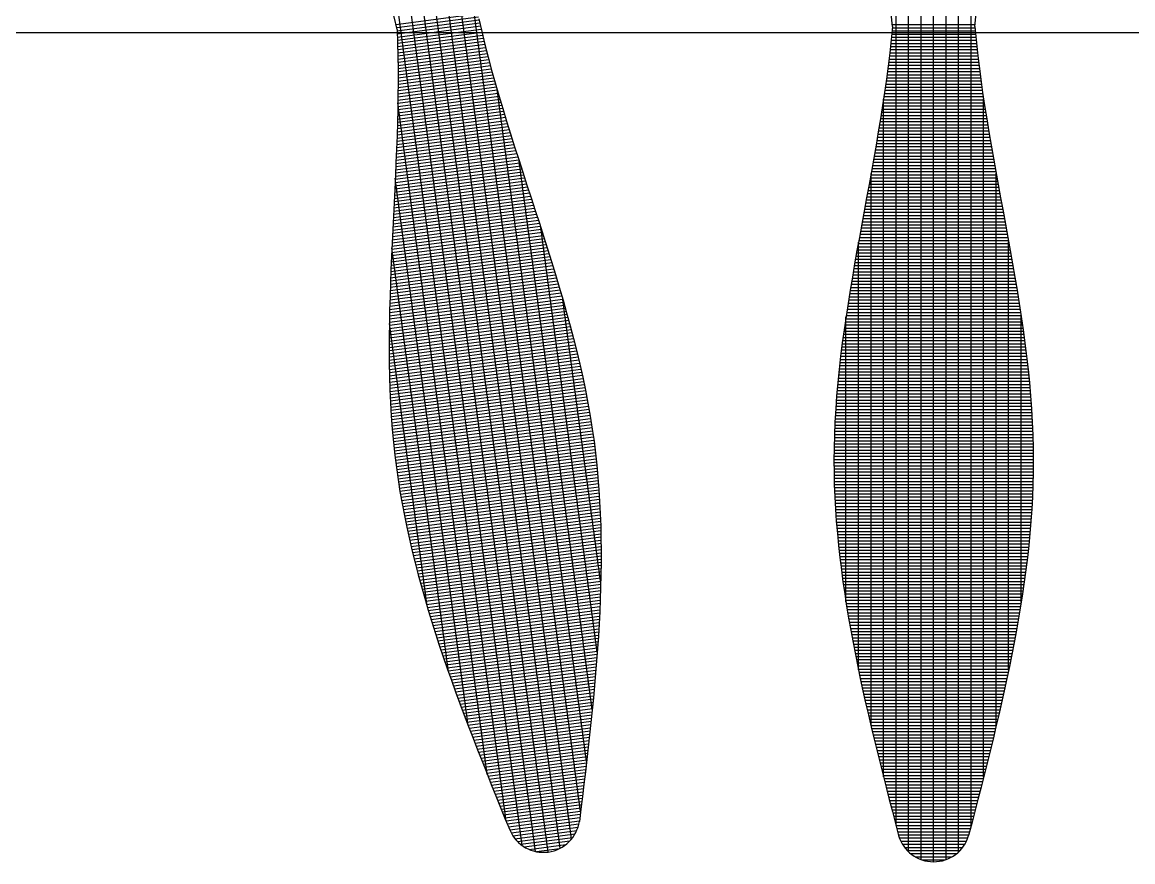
# Model space of a CAD drawing. Header units: inches. Extents: x 8.4 to 50.9, y 14.4 to 39.2.
# Drawn here: x 33.8385 to 34.1204, y 25.4871 to 25.7002 of the extents above; entities that cross this region are included whole.
import ezdxf

# ---------------------------------------------------------------- set-up
doc = ezdxf.new("R2010")
doc.units = ezdxf.units.IN
doc.header["$MEASUREMENT"] = 0
doc.layers.add('02', color=2, linetype='Continuous')

msp = doc.modelspace()

# ---------------------------------------------------------------- linework, layer by layer
at = {"layer": '02'}
for p, q in [((33.97200746218827, 25.48962000058204), (33.91582911463142, 25.91140805531872)), ((33.97508095252947, 25.49059264784559), (33.91905317061268, 25.911250252953)), ((34.06664243085929, 25.48771023720441), (34.06664243085929, 25.91206792290145)), ((34.06981743093733, 25.48714468855873), (34.06981743093733, 25.91265752015865)), ((34.07299243089896, 25.48770304395989), (34.07299243089896, 25.91207544302565)), ((33.9687855882958, 25.48976141913558), (33.91275974888508, 25.91040443968781)), ((33.97796989431758, 25.49295088928888), (33.92247411819794, 25.90961418506744)), ((34.06346743089766, 25.48967781219803), (34.06346743089766, 25.90998198587444)), ((34.07616743086059, 25.48965922962056), (34.07616743086059, 25.91000204590786)), ((33.96537861194615, 25.49129259122823), (33.90988793761157, 25.90791758265518)), ((33.98024647370134, 25.49990675888661), (33.9266996497909, 25.90193728623094)), ((34.06029243081962, 25.49632961785359), (34.06029243081962, 25.90175849860647)), ((34.07934243082222, 25.49625364470525), (34.07934243082222, 25.90183447175481)), ((33.96135319968839, 25.49746699003267), (33.90782643658262, 25.89934690115446)), ((33.93339951070179, 25.69957280664643), (33.9543362345003, 25.70236138859004)), ((33.93357844372899, 25.69879587936852), (33.95436689131115, 25.70156471223858)), ((33.93370555261303, 25.6980120495788), (33.95444937203233, 25.70077493839894)), ((33.9337369875439, 25.69721547688063), (33.95462752693952, 25.69999790746774)), ((35.51696774295219, 25.69750123598319), (33.60440337182176, 25.69750123598319)), ((33.93376591046494, 25.69641856961939), (33.95480819374011, 25.69922121109962)), ((33.93379236759306, 25.69562133392141), (33.95499132645004, 25.69844484316822)), ((33.93381640479588, 25.69482377591307), (33.95517687896886, 25.6976687975472)), ((34.05921322004092, 25.69718186416835), (34.08044132603486, 25.69718186416835)), ((34.05928976195086, 25.69797561417331), (34.08036478400849, 25.69797561417331)), ((34.05934125873414, 25.69956311416867), (34.08031328734164, 25.69956311416867)), ((34.05936376973209, 25.69876936417826), (34.08029077622727, 25.69876936417826)), ((33.93383806805745, 25.69402590172071), (33.95536480542891, 25.69689306811019)), ((33.93385740324543, 25.69322771744159), (33.95555505996258, 25.69611764874539)), ((33.93387445622743, 25.69242922920207), (33.95574759681863, 25.69534253335555)), ((33.93388927263827, 25.69163044307028), (33.95594237012942, 25.69456771585796)), ((34.05896885380302, 25.69480061416802), (34.08068569215634, 25.69480061416802)), ((34.0590527196337, 25.69559436417298), (34.08060182644208, 25.69559436417298)), ((34.05913419045196, 25.69638811417794), (34.0805203555074, 25.69638811417794)), ((33.93390189822917, 25.69083136515805), (33.95613933414374, 25.69379319015538)), ((33.93391237863493, 25.69003200150441), (33.95633844357603, 25.6930189501651)), ((33.93392075937395, 25.68923235819206), (33.95653965255865, 25.69224498984808)), ((33.9339270858482, 25.68843244128916), (33.95674291580603, 25.69147130312162)), ((34.05861036655647, 25.69162561417729), (34.08104417951931, 25.69162561417729)), ((34.0587033496859, 25.69241936416769), (34.08095119627346, 25.69241936416769)), ((34.05879412278686, 25.69321311417265), (34.08086042328891, 25.69321311417265)), ((34.05888263940965, 25.69400686417761), (34.08077190654971, 25.69400686417761)), ((33.93393140369248, 25.68763225683474), (33.9569481877998, 25.69069788394667)), ((33.93393375807595, 25.68683181086785), (33.95715542313796, 25.68992472626964)), ((33.93393419440058, 25.68603110944209), (33.95736457653497, 25.68915182408059)), ((34.05831861567371, 25.68924436417696), (34.08133593028565, 25.68924436417696)), ((34.05841795356632, 25.69003811416737), (34.08123659239304, 25.69003811416737)), ((34.05851521914978, 25.69083186417233), (34.08113932692599, 25.69083186417233)), ((33.93391766295922, 25.68282586943646), (33.95821946686287, 25.68606264955419)), ((33.9339244470621, 25.68362753255464), (33.95800309315477, 25.68683459006538)), ((33.9339294936663, 25.68442896426827), (33.95778845682894, 25.68760676198112)), ((33.93393275783551, 25.6852301585674), (33.95757560282168, 25.68837917132591)), ((34.05790145638552, 25.68606936417168), (34.08175308957384, 25.68606936417168)), ((34.05800862600249, 25.68686311417664), (34.08164592007329, 25.68686311417664)), ((34.05811390608237, 25.68765686416704), (34.08154063987699, 25.68765686416704)), ((34.05821725122318, 25.688450614172), (34.08143729473618, 25.688450614172)), ((33.93387405308117, 25.6796170228114), (33.95910143586029, 25.68297708166178)), ((33.93388733676788, 25.68041955162302), (33.95887856245194, 25.68374815647953)), ((33.93389906281759, 25.68122187298254), (33.95865724656419, 25.68451943874938)), ((33.93390918664322, 25.68202398092366), (33.95843753301692, 25.68529093443762)), ((33.98176101084486, 25.51258405519879), (33.95903623466533, 25.68320208835179)), ((34.05756906735864, 25.68368811417135), (34.08208547860072, 25.68368811417135)), ((34.05768163166162, 25.68448186417631), (34.08197291441415, 25.68448186417631)), ((34.05779244321552, 25.68527561416672), (34.08186210286026, 25.68527561416672)), ((33.93382530486365, 25.67720825137043), (33.95977895335913, 25.68066504221465)), ((33.93384299230915, 25.67801136671155), (33.95955167607558, 25.68143553048835)), ((33.93385925657735, 25.67881429251397), (33.95932582208575, 25.6822062083153)), ((34.05710219104462, 25.68051311416606), (34.08255235491474, 25.68051311416606)), ((34.05711743085799, 25.50869785251384), (34.05711743085799, 25.68061409226324)), ((34.05722131232419, 25.68130686417102), (34.08243323363517, 25.68130686417102)), ((34.05733886234616, 25.68210061417598), (34.0823156836132, 25.68210061417598)), ((34.05745479582497, 25.68289436416639), (34.08219975013439, 25.68289436416639)), ((34.08251743090027, 25.50862001199097), (34.08251743090027, 25.68074475945436)), ((33.93374121702895, 25.67399401346451), (33.96070140008037, 25.67758486558855)), ((33.93376415049811, 25.67479782753039), (33.96046887700599, 25.67835465515204)), ((33.93378583925464, 25.67560147582084), (33.96023759841141, 25.67912461049095)), ((33.93380623894431, 25.67640495241325), (33.9600076090001, 25.67989473752791)), ((33.9565730758632, 25.50930777840371), (33.93387582783275, 25.67971912901671)), ((34.05661089684968, 25.67733811417533), (34.08304364910968, 25.67733811417533)), ((34.05673585146819, 25.67813186416574), (34.08291869460759, 25.67813186416574)), ((34.05685941538927, 25.6789256141707), (34.08279513057009, 25.6789256141707)), ((34.0569815436766, 25.67971936417566), (34.08267300239918, 25.67971936417566)), ((33.93363792800032, 25.6707772181177), (33.96164304811195, 25.67450724640334)), ((33.93366539468211, 25.67158163597164), (33.96140599170853, 25.67527643217877)), ((33.9336917946503, 25.67238591175523), (33.9611700020187, 25.67604576002454)), ((33.93371708355066, 25.6731900395604), (33.96093512328029, 25.67681523584874)), ((34.05622813980249, 25.67495686417501), (34.08342640615687, 25.67495686417501)), ((34.05635699608051, 25.67575061416541), (34.08329754987885, 25.67575061416541)), ((34.05648459670287, 25.67654436417037), (34.08316994925649, 25.67654436417037)), ((33.9335495721471, 25.66836317128731), (33.96236017324649, 25.67220048234562)), ((33.93357997237858, 25.66916797987473), (33.96212018317696, 25.67296927738757)), ((33.93360943919201, 25.66997266411603), (33.96188112675831, 25.67373819677563)), ((34.05570105744214, 25.67178186416972), (34.08395348851722, 25.67178186416972)), ((34.05583448697966, 25.67257561417468), (34.08382005909611, 25.67257561417468)), ((34.05596684037396, 25.67336936417964), (34.0836877055854, 25.67336936417964)), ((34.05609807292153, 25.67416311417005), (34.08355647303783, 25.67416311417005)), ((33.93341952109863, 25.66514281149252), (33.96332858329792, 25.66912642762295)), ((33.93345321285692, 25.66594805847093), (33.963085301818, 25.66989478425934)), ((33.93348614814845, 25.66675320469189), (33.96284277680483, 25.67066324168231)), ((33.93351828261898, 25.66755824426186), (33.96260105249625, 25.67143180574171)), ((34.05529476040196, 25.66940061416939), (34.08435978567381, 25.66940061416939)), ((34.05543114933339, 25.67019436417435), (34.08422339662597, 25.67019436417435)), ((34.05556659669769, 25.67098811417931), (34.08408794937809, 25.67098811417931)), ((33.933278071826, 25.66192093355462), (33.96430839168993, 25.66605389102883)), ((33.93331434812085, 25.66272652477314), (33.96406252555703, 25.66682190343967)), ((33.93335004455098, 25.66353203876465), (33.96381723940526, 25.66758999307753)), ((33.93338511687857, 25.66433746962106), (33.96357257723962, 25.66835816585048)), ((34.05474067958225, 25.66622561417866), (34.08491386649352, 25.66622561417866)), ((34.05488038914432, 25.66701936416907), (34.08477415681504, 25.66701936416907)), ((34.05501933560394, 25.66781311417403), (34.08463521035542, 25.66781311417403)), ((34.05515747414124, 25.66860686417899), (34.08449707181812, 25.66860686417899)), ((33.93316620357022, 25.65950375509387), (33.96504902899419, 25.66375025860147)), ((33.93320395542928, 25.66030954283601), (33.9648016874135, 25.66451807447415)), ((33.93324125943859, 25.6611152709444), (33.96455479356614, 25.66528594999513)), ((33.98320255511594, 25.52580938384166), (33.96467561474223, 25.66490998786289)), ((34.05431741698798, 25.66384436417833), (34.08533712908779, 25.66384436417833)), ((34.05445914891702, 25.66463811416874), (34.08519539715876, 25.66463811416874)), ((34.05460025127199, 25.6654318641737), (34.08505429468737, 25.6654318641737)), ((33.9330115984349, 25.6562801249162), (33.96604199324888, 25.66067947424712)), ((33.93305070141018, 25.65708609262187), (33.96579330055197, 25.66144711017082)), ((33.93308953255568, 25.65789202412238), (33.96554487956841, 25.66221478229967)), ((33.93312804786642, 25.65869791356785), (33.96529677441963, 25.66298249649812)), ((33.95171951376055, 25.52169994204418), (33.93321792876036, 25.66061017809956)), ((34.0537450829443, 25.66066936417305), (34.08590946313147, 25.66066936417305)), ((34.05388888846305, 25.66146311417801), (34.08576565761273, 25.66146311417801)), ((34.05394243089636, 25.5216223316162), (34.05394243089636, 25.66175927293775)), ((34.05403224229035, 25.66225686416842), (34.08562230378543, 25.66225686416842)), ((34.05417509995554, 25.66305061417338), (34.08547944612023, 25.66305061417338)), ((34.0856924308619, 25.52153925122515), (34.0856924308619, 25.6618682416371)), ((33.93285334728812, 25.65305600912656), (33.96703860339862, 25.65760917551929)), ((33.93289309811466, 25.65386206311054), (33.96678926273403, 25.65837672515012)), ((33.93293275278215, 25.65466810431794), (33.96654001822849, 25.65914428758665)), ((33.93297226763484, 25.65547412685523), (33.96629091377058, 25.65991186867872)), ((34.05331139978175, 25.65828811417272), (34.08634314617761, 25.65828811417272)), ((34.05345629424941, 25.65908186417768), (34.08619825182636, 25.65908186417768)), ((34.05360086997193, 25.65987561416809), (34.08605367598743, 25.65987561416809)), ((33.93273395720557, 25.65063782881011), (33.96778676264607, 25.65530654493309)), ((33.93277373294499, 25.65144388612648), (33.96753739718501, 25.65607409124609)), ((33.93281354419109, 25.65224994817222), (33.96728799610086, 25.65684163282971)), ((34.05272952340697, 25.65511311416744), (34.08692502243598, 25.65511311416744)), ((34.05287524873079, 25.6559068641724), (34.08677929722857, 25.6559068641724)), ((34.0530208327264, 25.65670061417736), (34.08663371323296, 25.65670061417736)), ((34.05316623127241, 25.65749436416776), (34.08648831480336, 25.65749436416776)), ((33.93257608743538, 25.64741376382121), (33.9687829913028, 25.65223619538996)), ((33.93261528214593, 25.64821974375049), (33.96853420687061, 25.6530038191046)), ((33.93265468791746, 25.64902575177952), (33.96828521137745, 25.65377141470494)), ((33.9326942608614, 25.64983178208754), (33.96803604871188, 25.65453898802629)), ((34.05214609591444, 25.6519381141767), (34.08750845004492, 25.6519381141767)), ((34.05229194335793, 25.65273186416711), (34.08736260271785, 25.65273186416711)), ((34.05243782642451, 25.65352561417207), (34.08721671953485, 25.65352561417207)), ((34.05258370134202, 25.65431936417703), (34.08707084473376, 25.65431936417703)), ((33.93242229604316, 25.6441902420262), (33.9697751418144, 25.6491653026675)), ((33.93246020808969, 25.644996051116), (33.96952764004622, 25.64993309722162)), ((33.93249850651868, 25.64580191166137), (33.96927975177918, 25.65070084029107)), ((33.93253714767438, 25.6466078178561), (33.96903152090185, 25.65146853774026)), ((34.05170921202902, 25.64955686417638), (34.08794533393034, 25.64955686417638)), ((34.05185468612858, 25.65035061416679), (34.08779985983078, 25.65035061416679)), ((34.05200032879752, 25.65114436417175), (34.08765421716184, 25.65114436417175)), ((33.93231131696761, 25.64177318198894), (33.97051489017126, 25.64686155181666)), ((33.93234780653533, 25.64257880162736), (33.97026881076549, 25.64762953580761)), ((33.93238481426765, 25.64338449024185), (33.97002221331154, 25.64839745082249)), ((33.98447574746483, 25.54029870100898), (33.97011744709839, 25.64810108066708)), ((34.05112988724527, 25.64638186417109), (34.08852465871409, 25.64638186417109)), ((34.05127424433981, 25.64717561417605), (34.08838030173597, 25.64717561417605)), ((34.05141894695502, 25.64796936416646), (34.08823559912075, 25.64796936416646)), ((34.05156395085309, 25.64876311417142), (34.08809059510627, 25.64876311417142)), ((33.93217141543668, 25.63855151019347), (33.97149315070514, 25.64378880908011)), ((33.93220539450799, 25.63935679544342), (33.97124958179579, 25.64455712745952)), ((33.93224006694895, 25.64016217305438), (33.97100531951678, 25.64532535347793)), ((33.93227538910382, 25.64096763719103), (33.97076040764027, 25.64609349298521)), ((34.05069933227882, 25.64400061417077), (34.08895521368053, 25.64400061417077)), ((34.05076743093473, 25.53582812833305), (34.05076743093473, 25.6443788111716)), ((34.05084238703516, 25.64479436417573), (34.08881215904061, 25.64479436417573)), ((34.05098592014205, 25.64558811416613), (34.08866862593372, 25.64558811416613)), ((34.08886743093994, 25.53573364116132), (34.08886743093994, 25.6444880150881)), ((33.93204331120164, 25.63533140969925), (33.97245961382673, 25.64071449504231)), ((33.93207407755931, 25.63613626705014), (33.97221925763101, 25.64148324133534)), ((33.93210571307377, 25.63694124016151), (33.97197803239492, 25.64225187186789)), ((33.93213817362361, 25.63774632315439), (33.97173598212343, 25.64302039250437)), ((33.94669678564337, 25.53536220714854), (33.93236537768193, 25.64296267876457)), ((34.05013278128267, 25.64082561416548), (34.08952176467669, 25.64082561416548)), ((34.05027348025855, 25.64161936417044), (34.08938106570081, 25.64161936417044)), ((34.0504148346527, 25.6424131141754), (34.08923971130666, 25.6424131141754)), ((34.05055679999445, 25.64320686416581), (34.08909774596491, 25.64320686416581)), ((33.93195666548949, 25.63291759065), (33.97317502882019, 25.63840750321801)), ((33.93198456116174, 25.63372206564931), (33.9729375433099, 25.63917663184806)), ((33.93201345777292, 25.63452667395872), (33.97269905697708, 25.63994562716802)), ((34.04971505866074, 25.63844436417971), (34.08993948729862, 25.63844436417971)), ((34.04985352618773, 25.63923811417012), (34.08980101988804, 25.63923811417012)), ((34.04999278184646, 25.64003186417508), (34.0896617641129, 25.64003186417508)), ((33.93185597042707, 25.62970114080931), (33.97411408276916, 25.63532953852668)), ((33.93187942299214, 25.63050502402588), (33.97388104048245, 25.63609925893947)), ((33.93190405228329, 25.63130906396659), (33.97364682135326, 25.63686882262813)), ((33.93192981452835, 25.6321132547961), (33.97341146950298, 25.63763823542799)), ((34.04916995567423, 25.63526936417442), (34.09048459040154, 25.63526936417442)), ((34.04930482771401, 25.63606311417938), (34.09034971836176, 25.63606311417938)), ((34.04944066506964, 25.63685686416979), (34.09021388088972, 25.63685686416979)), ((34.04957742350329, 25.63765061417475), (34.09007712245607, 25.63765061417475)), ((33.93177480950639, 25.62648729273464), (33.97503360269279, 25.63224897206932)), ((33.93179311418594, 25.62729049029408), (33.97480570829161, 25.63301937813926)), ((33.93181277196076, 25.62809386807898), (33.97457646079515, 25.63378960399827)), ((33.93183373882589, 25.62889742021038), (33.97434590420839, 25.63455965549624)), ((34.04877157499236, 25.6328881141741), (34.09088297108342, 25.6328881141741)), ((34.04890328495917, 25.63368186417906), (34.09075126111661, 25.63368186417906)), ((34.04903609318812, 25.63447561416946), (34.09061845277124, 25.63447561416946)), ((33.93172845548638, 25.62407884016979), (33.97570872599412, 25.62993661374607)), ((33.93174243591879, 25.62488146179352), (33.97548515572366, 25.63070759576626)), ((33.93175790204354, 25.62568428127965), (33.97526009999369, 25.6314783799095)), ((33.98535577640091, 25.55773989603735), (33.97576646706243, 25.62973660531101)), ((34.04825660727606, 25.62971311416881), (34.0913979386833, 25.62971311416881)), ((34.04838347948775, 25.63050686417377), (34.09127106647161, 25.63050686417377)), ((34.04851162784421, 25.63130061417873), (34.09114291811515, 25.63130061417873)), ((34.04864100775835, 25.63209436416914), (34.09101353820101, 25.63209436416914)), ((33.9316882735739, 25.62087045014018), (33.97658726679315, 25.62685058925821)), ((33.93169586955723, 25.62167222137909), (33.97637008120459, 25.62762242164867)), ((33.93170512795136, 25.62247421406905), (33.97615123297241, 25.62839403258808)), ((33.93171600475129, 25.62327642230197), (33.97593076656726, 25.62916542798452)), ((34.04788409186681, 25.62733186416849), (34.09177045420897, 25.62733186416849)), ((34.04800686893672, 25.62812561417345), (34.09164767702264, 25.62812561417345)), ((34.04813105556336, 25.6289193641784), (34.09152349051242, 25.6289193641784)), ((33.93167540269592, 25.61766569768192), (33.9774384967905, 25.623760927199)), ((33.9316759047952, 25.61846652407953), (33.97722840496958, 25.62453370441621)), ((33.93167824683864, 25.61926759557504), (33.97701647308809, 25.62530623655006)), ((33.93168238458843, 25.62006890623129), (33.97680274561667, 25.62607852953774)), ((33.94127846336146, 25.55199460084954), (33.93172296871585, 25.62373742745662)), ((34.04740797043, 25.62415686417775), (34.09224657552936, 25.62415686417775)), ((34.04752466351879, 25.62495061416816), (34.09212988244057, 25.62495061416816)), ((34.04759243085668, 25.55303028261519), (34.04759243085668, 25.62540666443933)), ((34.04764294451256, 25.62574436417312), (34.0920116014468, 25.62574436417312)), ((34.04776276894067, 25.62653811417808), (34.0918917771351, 25.62653811417808)), ((34.09204243090157, 25.55290597676471), (34.09204243090157, 25.62553848326901)), ((33.93167678524428, 25.61686512227574), (33.97764670396377, 25.62298789896126)), ((33.93168009679452, 25.61606480379819), (33.97785298213516, 25.62221461380945)), ((33.93168538193372, 25.61526474820097), (33.9780572867176, 25.62144106577729)), ((34.04695797072877, 25.62098186417247), (34.09269657534701, 25.62098186417247)), ((34.04706786539559, 25.62177561417743), (34.09258668068018, 25.62177561417743)), ((34.04717952666492, 25.62256936416783), (34.09247501929444, 25.62256936416783)), ((34.04729290994969, 25.62336311417279), (34.09236163612609, 25.62336311417279)), ((33.93169268536535, 25.61446496139219), (33.97825957312402, 25.62066724895671)), ((33.93170205144365, 25.61366544932357), (33.97845979676735, 25.61989315738142)), ((33.93171352498852, 25.61286621796139), (33.97865791294412, 25.61911878512878)), ((33.93172715070345, 25.61206727324283), (33.97885387695082, 25.61834412621797)), ((34.04663933524084, 25.61860061417214), (34.09301521071852, 25.61860061417214)), ((34.0467436608315, 25.6193943641771), (34.09291088512786, 25.6193943641771)), ((34.04684988760077, 25.62018811416751), (34.09280465835859, 25.62018811416751)), ((33.93174297329192, 25.61126862111964), (33.97904764408399, 25.61756917469724)), ((33.93176103769024, 25.61047026758719), (33.97923916952372, 25.61679392460032)), ((33.93178138848548, 25.60967221859723), (33.97942840845012, 25.61601836996092)), ((34.04624194339071, 25.61542561416686), (34.09341260268506, 25.61542561416686)), ((34.04633821490374, 25.61621936417182), (34.09331633117203, 25.61621936417182)), ((34.04643656734065, 25.61701311417677), (34.09321797861871, 25.61701311417677)), ((34.04653695588154, 25.61780686416718), (34.09311759019424, 25.61780686416718)), ((33.93180407084678, 25.60887448011603), (33.97961531592686, 25.61524250481274)), ((33.93182912947763, 25.60807705815354), (33.97979984701765, 25.61446632313131)), ((33.93185660931435, 25.60727995870515), (33.97998195678615, 25.61368981896489)), ((33.93188655575891, 25.60648318773714), (33.98016160017964, 25.61291298628898)), ((34.04596606573709, 25.61304436416653), (34.09368848022227, 25.61304436416653)), ((34.04605582369645, 25.61383811417149), (34.09359872237933, 25.61383811417149)), ((34.0461477979707, 25.61463186417645), (34.09350674798866, 25.61463186417645)), ((33.93191901351479, 25.60568675127401), (33.9803387321454, 25.61213581912275)), ((33.93195402798396, 25.60489065534025), (33.98051330751427, 25.61135831142714)), ((33.93199164410275, 25.60409490593124), (33.9806852810007, 25.61058045720678)), ((33.93203190738954, 25.60329950908603), (33.98085460755196, 25.60980225042262)), ((34.04563010147926, 25.6098693641758), (34.09402444459651, 25.6098693641758)), ((34.04571054178909, 25.6106631141662), (34.09394400417027, 25.6106631141662)), ((34.04579337955606, 25.61145686417116), (34.09386116651972, 25.61145686417116)), ((34.04587856926177, 25.61225061417612), (34.093775976814, 25.61225061417612)), ((33.93207486289707, 25.60250447082912), (33.98102124164966, 25.60902368503561)), ((33.93212055614372, 25.60170979722865), (33.98118513812464, 25.60824475502126)), ((33.93216903264788, 25.60091549429457), (33.98134625157495, 25.60746545431143)), ((34.04540361838103, 25.60748811417547), (34.09425092757833, 25.60748811417547)), ((34.04547659425684, 25.60828186416588), (34.09417795170252, 25.60828186416588)), ((34.0455521036793, 25.60907561417084), (34.09410244228006, 25.60907561417084)), ((33.9322203375787, 25.60012156812413), (33.98150453624935, 25.60668577686706)), ((33.93227451680382, 25.59932802474181), (33.98165994686228, 25.60590571660545)), ((33.9323316157252, 25.59853487025943), (33.98181243766253, 25.60512526745847)), ((33.93239167997767, 25.59774211074513), (33.9819619631317, 25.6043444233434)), ((34.04513796280757, 25.60431311417019), (34.09451658315179, 25.60431311417019)), ((34.04520034826514, 25.60510686417514), (34.09445419781063, 25.60510686417514)), ((34.04526544969217, 25.60590061416555), (34.09438909626719, 25.60590061416555)), ((34.04533322168668, 25.60669436417051), (34.0943213243891, 25.60669436417051)), ((33.93245475542885, 25.59694975228162), (33.98210847740215, 25.60356317817754)), ((33.93252088794638, 25.59615780096614), (33.98225193472267, 25.6027815258491)), ((33.93259012316507, 25.59536626293961), (33.98239228934203, 25.60199946026082)), ((33.93266250706897, 25.59457514427017), (33.98252949504335, 25.60121697528634)), ((34.04496756127723, 25.60193186416986), (34.09468698468213, 25.60193186416986)), ((34.04502152350419, 25.60272561417482), (34.09463302245517, 25.60272561417482)), ((34.04507833930352, 25.60351936417978), (34.09457620665584, 25.60351936417978)), ((33.93273808575854, 25.59378445112783), (33.98266350607541, 25.60043406481386)), ((33.93281690521785, 25.59299418962441), (33.98279427633774, 25.59965072267336)), ((33.93289901166376, 25.59220436591535), (33.98292175972988, 25.59886694275305)), ((34.04478116800696, 25.59875686417913), (34.0948733779524, 25.59875686417913)), ((34.04482325587109, 25.59955061416953), (34.09483129008827, 25.59955061416953)), ((34.04486838136022, 25.60034436417449), (34.09478616459914, 25.60034436417449)), ((34.0449164986067, 25.60113811417945), (34.09473804746908, 25.60113811417945)), ((33.93298445119676, 25.59141498615613), (33.98304590991852, 25.59808271888291)), ((33.93307327026655, 25.59062605650219), (33.98316668057036, 25.59729804490748)), ((33.93316551299453, 25.58983758284707), (33.98328402756401, 25.59651291493323)), ((33.93326118613281, 25.58904956609299), (33.98339794426379, 25.59572732805795)), ((34.04464411911708, 25.59558186417384), (34.09501042695869, 25.59558186417384)), ((34.04467359326468, 25.5963756141788), (34.09498095269468, 25.5963756141788)), ((34.04470629048687, 25.59716936416921), (34.0949482555889, 25.59716936416921)), ((34.04474216410112, 25.59796311417417), (34.09491238185824, 25.59796311417417)), ((33.93336026453566, 25.58826200289299), (33.98350845558257, 25.59494128761402)), ((33.93346272200965, 25.58747488976919), (33.98361558783022, 25.59415479710846)), ((33.93356853247774, 25.58668822322911), (33.98371936696735, 25.59336786001917)), ((34.04457549926978, 25.59320061417352), (34.09507904668958, 25.59320061417352)), ((34.0445950254953, 25.59399436417847), (34.09505952046406, 25.59399436417847)), ((34.04461791426097, 25.59478811416888), (34.09503663169839, 25.59478811416888)), ((33.93367766986289, 25.58590199978029), (33.98381981953666, 25.59258047983862)), ((33.93379010762241, 25.58511621593029), (33.98391697149877, 25.59179266005926)), ((33.93390581956287, 25.58433086817208), (33.98401084927995, 25.5910044041881)), ((33.9340247794908, 25.5835459530132), (33.98410147919007, 25.59021571571761)), ((34.04453175015901, 25.59002561416823), (34.09512279591677, 25.59002561416823)), ((34.04453751702481, 25.59081936417319), (34.09511702893455, 25.59081936417319)), ((34.04454671942317, 25.59161311417815), (34.09510782653619, 25.59161311417815)), ((34.04455938238338, 25.59240686416856), (34.09509516357598, 25.59240686416856)), ((33.9341469607471, 25.582761466903), (33.98418888765541, 25.58942659818389)), ((33.93427233713832, 25.58197740636355), (33.98427310098582, 25.58863705510852)), ((33.93440088212178, 25.5811937678442), (33.984354145724, 25.58784708999851)), ((34.04452939205025, 25.58923186417782), (34.09512515390911, 25.58923186417782)), ((34.04453041673791, 25.58843811417286), (34.09512412933786, 25.58843811417286)), ((34.04453479744647, 25.5876443641679), (34.09511974851289, 25.5876443641679)), ((33.93453256915477, 25.58041054782338), (33.98443204841264, 25.58705670637541)), ((33.93466737181102, 25.57962774277953), (33.98450683547803, 25.58626590780445)), ((33.93480526343141, 25.57884534914742), (33.98457853357927, 25.58547469779264)), ((33.93494621747327, 25.57806336340549), (33.98464716937546, 25.58468307990519)), ((34.04454250786607, 25.5868506141775), (34.09511203809329, 25.5868506141775)), ((34.04455352145401, 25.58605686417254), (34.09510102462177, 25.58605686417254)), ((34.04456781143476, 25.58526311416758), (34.0950867345246, 25.58526311416758)), ((34.04458535149847, 25.58446936417717), (34.09506919457731, 25.58446936417717)), ((33.93509020727747, 25.57728178200309), (33.9847127692929, 25.58389105767823)), ((33.93523720606849, 25.57650060136043), (33.98477536022351, 25.58309863469153)), ((33.93538718718723, 25.57571981794139), (33.98483496882641, 25.58230581446664)), ((33.93554012397458, 25.57493942818077), (33.98489162187711, 25.58151260059789)), ((34.04460611463678, 25.58367561417221), (34.09504843132258, 25.58367561417221)), ((34.04463007453982, 25.58288186416725), (34.09502447153595, 25.58288186416725)), ((34.04465720419925, 25.58208811417684), (34.09499734176011, 25.58208811417684)), ((33.93569598942217, 25.57415942851334), (33.98494534615115, 25.58071899665051)), ((33.93585475675449, 25.57337981534478), (33.98499616854046, 25.57992500617515)), ((33.93601639931244, 25.57260058510987), (33.98504411582057, 25.57913063278069)), ((34.04468747707237, 25.58129436417189), (34.0949670690034, 25.58129436417189)), ((34.04472086603441, 25.58050061416693), (34.09493367992495, 25.58050061416693)), ((34.04475734454267, 25.57970686417652), (34.09489720141669, 25.57970686417652)), ((34.04479688558881, 25.57891311417156), (34.09485766048697, 25.57891311417156)), ((33.93618088985481, 25.57182173422884), (33.98508921488342, 25.57833588003236)), ((33.93634820172251, 25.57104325910736), (33.98513149285377, 25.57754075152447)), ((33.93651830779076, 25.57026515616566), (33.98517097650715, 25.5767452508368)), ((33.93669118116763, 25.56948742178033), (33.98520769285192, 25.57594938159277)), ((34.04483946216446, 25.5781193641666), (34.0948150837949, 25.5781193641666)), ((34.04488504749411, 25.57732561417619), (34.09476949846525, 25.57732561417619)), ((34.04493361445297, 25.57653186417123), (34.0947209316228, 25.57653186417123)), ((33.93686679461193, 25.56871005237157), (33.98524166912925, 25.57515314737215)), ((33.93704512134813, 25.56793304431598), (33.9852729322311, 25.57435655179838)), ((33.93722613401864, 25.56715639401923), (33.98530150928222, 25.57355959845122)), ((34.04498513603271, 25.57573811416627), (34.09466940992665, 25.57573811416627)), ((34.04503958522496, 25.57494436417587), (34.09461496085082, 25.57494436417587)), ((34.04509693478853, 25.57415061417091), (34.09455761117083, 25.57415061417091)), ((34.04515715771508, 25.57335686416595), (34.09449738836069, 25.57335686416595)), ((33.93740980549869, 25.56638009785788), (33.98532742752381, 25.5727622909832)), ((33.9375961086635, 25.56560415220851), (33.98535071408064, 25.57196463300319)), ((33.9377850163883, 25.56482855346225), (33.98537139607747, 25.57116662812009)), ((33.9379765013155, 25.56405329798112), (33.98538950098832, 25.57036827997185)), ((34.04522022676342, 25.57256311417554), (34.09443431919594, 25.57256311417554)), ((34.04528611469236, 25.57176936417058), (34.094368431267, 25.57176936417058)), ((34.04535479437713, 25.57097561416562), (34.09429975158223, 25.57097561416562)), ((34.04542623846014, 25.57018186417521), (34.09422830761564, 25.57018186417521)), ((33.93817053620391, 25.56327838212714), (33.98540505582154, 25.56956959219646)), ((33.93836709369593, 25.56250380226233), (33.98541808805116, 25.5687705684319)), ((33.93856614655037, 25.56172955474871), (33.98542862491836, 25.5679712123016)), ((34.04550041958377, 25.56938811417026), (34.09415412637559, 25.56938811417026)), ((34.04557731039044, 25.56859436417985), (34.09407723556892, 25.56859436417985)), ((34.04565688363896, 25.56780061417489), (34.0939976623204, 25.56780061417489)), ((33.93876766729322, 25.56095563594831), (33.98543669389714, 25.56717152747264)), ((33.93897162868329, 25.56018204220858), (33.98544232234512, 25.566371517583)), ((33.93917800313015, 25.55940876987701), (33.98544553750348, 25.5655711862852)), ((33.9393867632762, 25.55863581530106), (33.98544636719548, 25.56477053724634)), ((34.04573911173888, 25.56700686416993), (34.09391543422048, 25.56700686416993)), ((34.04582396733262, 25.56621311417952), (34.09383057862674, 25.56621311417952)), ((34.04591142294616, 25.56541936417456), (34.0937431230132, 25.56541936417456)), ((34.04600145098907, 25.5646256141696), (34.09365309497029, 25.5646256141696)), ((33.93959788153101, 25.5578631747991), (33.9854448386623, 25.56396957410438)), ((33.93981133053698, 25.55709084471859), (33.98544097937797, 25.56316830055552)), ((33.94002708258726, 25.55631882139246), (33.98543481716574, 25.56236672025229)), ((34.04609402398732, 25.5638318641792), (34.09356052197204, 25.5638318641792)), ((34.0461891143505, 25.56303811417424), (34.09346543160886, 25.56303811417424)), ((34.04628669448816, 25.56224436416928), (34.0933678514712, 25.56224436416928)), ((33.94024511020784, 25.55554710113906), (33.9854263792668, 25.56156483686177)), ((33.94046538569187, 25.55477568030587), (33.98541569362082, 25.56076265408014)), ((33.94068788144891, 25.55400455518215), (33.98540278758541, 25.55996017557449)), ((33.94091256977212, 25.55323372208627), (33.98538768886742, 25.55915740502646)), ((34.04638673669346, 25.56145061417887), (34.0932678092659, 25.56145061417887)), ((34.04648921337598, 25.56065686417391), (34.09316533258338, 25.56065686417391)), ((34.04659409671244, 25.55986311416895), (34.09306044936334, 25.55986311416895)), ((34.046701358996, 25.55906936417854), (34.09295318696336, 25.55906936417854)), ((33.94113942307108, 25.55246317735113), (33.98537042540651, 25.55835434613222)), ((33.94136841363893, 25.55169291728057), (33.9853510245603, 25.55755100257342)), ((33.94159951365241, 25.55092293816383), (33.98532951426846, 25.55674737806079)), ((34.04681097263624, 25.55827561417358), (34.09284357343954, 25.55827561417358)), ((34.04692290969346, 25.55748186416863), (34.09273163638231, 25.55748186416863)), ((34.04703714222801, 25.55668811417822), (34.09261740361494, 25.55668811417822)), ((33.94183269528826, 25.55015323630473), (33.98530592235424, 25.55594347629053)), ((33.94206793095604, 25.54938380800708), (33.98528027652451, 25.55513930094425)), ((33.94230519259968, 25.54861464957471), (33.98525260460251, 25.55433485574726)), ((33.94254445251231, 25.54784575728231), (33.98522293441151, 25.55353014441029)), ((34.04715364276585, 25.55589436417326), (34.09250090330993, 25.55589436417326)), ((34.04727238301807, 25.5551006141683), (34.09238216294129, 25.5551006141683)), ((34.04739333527782, 25.55430686417789), (34.09226121068154, 25.55430686417789)), ((34.04751647160542, 25.55351311417293), (34.09213807435394, 25.55351311417293)), ((33.94278568275426, 25.5470771274337), (33.98519129389119, 25.55272517062953)), ((33.94302885550228, 25.54630875628904), (33.98515771086481, 25.55191993814482)), ((33.94327394281667, 25.54554064015214), (33.98512221327205, 25.55111445065235)), ((34.0476417640612, 25.55271936416797), (34.09201278201458, 25.55271936416797)), ((34.04776918458906, 25.55192561417757), (34.09188536148672, 25.55192561417757)), ((34.04789870524932, 25.55113186417261), (34.09175584082645, 25.55113186417261)), ((33.94352091675778, 25.54477277529772), (33.98508482928541, 25.55030871187741)), ((33.94376974915308, 25.54400515798593), (33.98504558649533, 25.54950272555984)), ((33.94402041229573, 25.54323778450602), (33.98500451307432, 25.54869649541037)), ((33.94427287801322, 25.54247065110362), (33.98496163719487, 25.54789002516886)), ((34.04803029786949, 25.55033811416765), (34.09162424820629, 25.55033811416765)), ((34.04816393450987, 25.54954436417724), (34.0914906115659, 25.54954436417724)), ((34.04829958699797, 25.54875061417228), (34.0913549590778, 25.54875061417228)), ((34.04843722716127, 25.54795686416732), (34.09121731879809, 25.54795686416732)), ((33.94452711836588, 25.54170375406797), (33.98491698656385, 25.54708331858969)), ((33.9447831051812, 25.54093708964469), (33.98487058947016, 25.54627637936905)), ((33.94504081040309, 25.54017065410848), (33.98482247408633, 25.54546921127589)), ((34.0485768270601, 25.54716311417691), (34.09107771901567, 25.54716311417691)), ((34.04871835840554, 25.54636936417196), (34.09093618755382, 25.54636936417196)), ((34.04886179290865, 25.545575614167), (34.09079275305071, 25.545575614167)), ((33.94530020597544, 25.53940444370496), (33.98477266823561, 25.5446618180646)), ((33.94556126360935, 25.53863845467972), (33.98472120020692, 25.54385420344592)), ((33.94582395548154, 25.53787268330747), (33.98466809817278, 25.5430463711888)), ((33.94608825307027, 25.53710712580473), (33.98461339030568, 25.54223832504762)), ((34.04900710251336, 25.54478186417659), (34.090647443446, 25.54478186417659)), ((34.04915425893073, 25.54398811417163), (34.09050028702863, 25.54398811417163)), ((34.04930323387184, 25.54319436416667), (34.09035131208752, 25.54319436416667)), ((34.04945399904777, 25.54240061417626), (34.090200547028, 25.54240061417626)), ((33.94635412843586, 25.53634177844619), (33.98455710466173, 25.54143006877679)), ((33.94662155317296, 25.53557663746291), (33.98449926964626, 25.5406216061307)), ((33.94689049922549, 25.5348116991005), (33.98443991331537, 25.53981294086374)), ((34.0496065261696, 25.5416068641713), (34.09004801990618, 25.5416068641713)), ((34.04976078683198, 25.54081311416634), (34.08989375912738, 25.54081311416634)), ((34.049916752746, 25.54001936417594), (34.08973779321336, 25.54001936417594)), ((34.05007439562273, 25.53922561417098), (34.08958015045305, 25.53922561417098)), ((33.94716093830452, 25.53404695959002), (33.9843790641908, 25.53900407675942)), ((33.94743284200472, 25.53328241516251), (33.98431675009583, 25.53819501755756)), ((33.94770618215357, 25.53251806204903), (33.98425299966861, 25.53738576702712)), ((33.94798093046215, 25.53175389649518), (33.98418784108166, 25.5365763289516)), ((34.050233686824, 25.53843186416602), (34.08942085913536, 25.53843186416602)), ((34.05039459817731, 25.53763811417561), (34.08925994778205, 25.53763811417561)), ((34.05055710116089, 25.53684436417065), (34.08909744479847, 25.53684436417065)), ((33.94825705864154, 25.53098991471747), (33.98412130274032, 25.53576670709994)), ((33.94853453816999, 25.5302261129324), (33.98405341293351, 25.53495690524109)), ((33.94881334099141, 25.52946248738558), (33.98398419995014, 25.5341469271731)), ((34.050721167253, 25.53605061416569), (34.08893337882277, 25.53605061416569)), ((34.0508867680483, 25.53525686417528), (34.08876777802747, 25.53525686417528)), ((34.05105387490862, 25.53446311417033), (34.08860067105074, 25.53446311417033)), ((34.05122245954503, 25.53366936416537), (34.08843208653074, 25.53366936416537)), ((33.9490934383512, 25.52869903427895), (33.98391369231199, 25.53333677663581)), ((33.94937480207686, 25.52793574984357), (33.98384191830796, 25.53252645744182)), ((33.94965740376306, 25.52717263028139), (33.9837689063434, 25.53171597337463)), ((33.94994121500444, 25.52640967182346), (33.98369468482365, 25.53090532820319)), ((34.05139249320295, 25.53287561417496), (34.08826205275641, 25.53287561417496)), ((34.05156394759346, 25.53208186417), (34.08809059848231, 25.53208186417)), ((34.05173679384556, 25.53128811417959), (34.08791775223021, 25.53128811417959)), ((33.95022620739569, 25.52564687067174), (33.98361928227045, 25.53009452572555)), ((33.95051235229862, 25.52488422304272), (33.98354272720557, 25.5292835697252)), ((33.95079962130789, 25.52412172512381), (33.98346504780152, 25.52847246400019)), ((34.0519110034375, 25.53049436417463), (34.08774354252186, 25.53049436417463)), ((34.05208654796392, 25.52970061416967), (34.08756799799544, 25.52970061416967)), ((34.05226339855385, 25.52890686417927), (34.08739114740551, 25.52890686417927)), ((34.05244152680193, 25.52811311417431), (34.08721301927385, 25.52811311417431)), ((33.95108798601818, 25.52335937316061), (33.98338627281287, 25.52766121234858)), ((33.95137741790772, 25.52259716332596), (33.98330643064496, 25.52684981855386)), ((33.95166788845476, 25.52183509182182), (33.98322554993597, 25.52603828641408)), ((33.95195936913755, 25.52107315486468), (33.98314365897481, 25.52522661974185)), ((34.05262090372075, 25.52731936416935), (34.08703364223861, 25.52731936416935)), ((34.05280150102139, 25.52652561417894), (34.08685304493797, 25.52652561417894)), ((34.05298328971644, 25.52573186417398), (34.08667125635934, 25.52573186417398)), ((33.95225183143434, 25.52031134865651), (33.98306078639966, 25.52441482232065)), ((33.95254524682336, 25.51954966937014), (33.98297696084869, 25.52360289796311)), ((33.95283958666646, 25.51878811323663), (33.98289221072723, 25.5227908504818)), ((34.05316624128413, 25.52493811416902), (34.08648830479164, 25.52493811416902)), ((34.05335032685348, 25.52414436417861), (34.08630421910588, 25.52414436417861)), ((34.0535355177863, 25.52335061417365), (34.08611902817306, 25.52335061417365)), ((34.05372178532802, 25.5225568641687), (34.08593276063134, 25.5225568641687)), ((33.95313482232545, 25.51802667641427), (33.98280656467345, 25.52197868366024)), ((33.95343092551143, 25.51726535511957), (33.98272005132553, 25.52116640132558)), ((33.95372786735338, 25.51650414553992), (33.98263269932163, 25.52035400727586)), ((33.95402561932956, 25.51574304386272), (33.98254453706708, 25.51954150533824)), ((34.05390910072406, 25.52176311417829), (34.08574544535172, 25.52176311417829)), ((34.0540974351034, 25.52096936417333), (34.08555711085596, 25.52096936417333)), ((34.05428675982789, 25.52017561416837), (34.08536778613147, 25.52017561416837)), ((33.95432415268537, 25.51498204626082), (33.9824555934329, 25.51872889929622)), ((33.95462343901549, 25.51422114895071), (33.98236589682442, 25.51791619297696)), ((33.95492344968174, 25.51346034810526), (33.9822754758798, 25.51710339019305)), ((34.0544770459101, 25.51938186417796), (34.08517750004926, 25.51938186417796)), ((34.05466826482829, 25.518588114173), (34.08498628124748, 25.518588114173)), ((34.05486038747863, 25.51779436416804), (34.08479415848073, 25.51779436416804)), ((34.05505338510652, 25.51700061417764), (34.08460116096926, 25.51700061417764)), ((33.95522415581313, 25.5126996398973), (33.98218435947005, 25.51629049477164)), ((33.9555255290043, 25.51193902052878), (33.98209257600051, 25.5154775105108)), ((33.95582754038428, 25.51117848617254), (33.98200015434217, 25.51466444122311)), ((33.9561301615477, 25.510418033016), (33.98190712313321, 25.51385129076484)), ((34.05524722895738, 25.51620686417268), (34.08440731711839, 25.51620686417268)), ((34.05544188992739, 25.51541311416772), (34.08421265603197, 25.51541311416772)), ((34.05563733949479, 25.51461936417731), (34.08401720658098, 25.51461936417731)), ((34.05583354843934, 25.51382561417235), (34.08382099763644, 25.51382561417235)), ((33.95643336339076, 25.50965765721743), (33.98181351077896, 25.51303806291948)), ((33.95673711774093, 25.50889735499335), (33.98171934638326, 25.51222476151419)), ((33.95704139549439, 25.5081371224875), (33.98162465835144, 25.51141139039068)), ((34.05603048812286, 25.51303186416739), (34.0836240578365, 25.51303186416739)), ((34.05622812955794, 25.51223811417698), (34.08342641651784, 25.51223811417698)), ((34.05642644375716, 25.51144436417202), (34.08322810231861, 25.51144436417202)), ((33.95734616801296, 25.50737695590182), (33.98152947543808, 25.51059795334699)), ((33.95765140689132, 25.50661685139461), (33.98143382639778, 25.50978445422483)), ((33.95795708302562, 25.50585680515328), (33.98133773998511, 25.5089708968368)), ((34.05662540196595, 25.51065061416707), (34.08302914410983, 25.51065061416707)), ((34.05682497508046, 25.50985686417666), (34.08282957099532, 25.50985686417666)), ((34.0570251342297, 25.5090631141717), (34.08262941172966, 25.5090631141717)), ((34.05722585054268, 25.50826936416674), (34.08242869541668, 25.50826936416674)), ((33.95826316801053, 25.50509681335065), (33.98124124483824, 25.50815728501006)), ((33.95856963285864, 25.50433687214504), (33.98114436971177, 25.50734362257176)), ((33.95887644904819, 25.50357697773838), (33.98104714324386, 25.50652991334904)), ((33.95918358770818, 25.50281712628898), (33.9809495943055, 25.50571616116908)), ((34.05742709514838, 25.50747561417633), (34.08222745092739, 25.50747561417633)), ((34.05762883894299, 25.50668186417137), (34.08202570713279, 25.50668186417137)), ((34.05783105282266, 25.50588811416641), (34.0818234931367, 25.50588811416641)), ((33.95949102020045, 25.50205731396968), (33.98085175165129, 25.50490236985901)), ((33.9597987177704, 25.50129753695332), (33.98075364380297, 25.504088543246)), ((33.96010665154704, 25.50053779139821), (33.98065529974797, 25.50327468517175)), ((34.05803370814924, 25.50509436417601), (34.08162083781012, 25.50509436417601)), ((34.05823677581888, 25.50430061417105), (34.08141777025689, 25.50430061417105)), ((34.05844022672777, 25.50350686416609), (34.08121431923159, 25.50350686416609)), ((34.05864403200489, 25.50271311417568), (34.08101051395447, 25.50271311417568)), ((33.96041479300861, 25.49977807349173), (33.98055674800803, 25.50246079943431)), ((33.9607231131677, 25.49901837940674), (33.98045801757057, 25.50164688988993)), ((33.96103158338614, 25.49825870530153), (33.98035913719018, 25.50083296036577)), ((33.96134017490935, 25.49749904736349), (33.98026013527219, 25.50001901467444)), ((34.05884816277926, 25.50191936417072), (34.08080638329652, 25.50191936417072)), ((34.05905258983061, 25.50112561416576), (34.08060195612875, 25.50112561416576)), ((34.05925728428797, 25.50033186417535), (34.08039726167139, 25.50033186417535)), ((33.96164885898274, 25.49673940173638), (33.98016104103685, 25.49920505667219)), ((33.96195760685173, 25.49597976462214), (33.9800618828895, 25.49839109015706)), ((33.96226638976172, 25.49522013216451), (33.97996268970114, 25.49757711898532)), ((34.0594622171639, 25.4995381141704), (34.08019232879546, 25.4995381141704)), ((34.05966735947099, 25.49874436416544), (34.07998718660478, 25.49874436416544)), ((34.05987268210542, 25.49795061417503), (34.07978186397035, 25.49795061417503)), ((34.06007815607977, 25.49715686417007), (34.07957638999601, 25.49715686417007)), ((33.96261865856745, 25.49446629163107), (33.97982001061705, 25.49675735588939)), ((33.96305669787493, 25.49372387494772), (33.97959156114761, 25.49592616892882)), ((33.96358729772423, 25.49299378650143), (33.97927055101995, 25.4950826537603)), ((33.96422662145146, 25.49227817908799), (33.97884081701436, 25.49422465752982)), ((34.06028375252303, 25.49636311417966), (34.07937079355274, 25.49636311417966)), ((34.06048944221497, 25.4955693641747), (34.07916510374439, 25.4955693641747)), ((34.06069519628458, 25.49477561416974), (34.07895934967478, 25.49477561416974)), ((33.96500088404086, 25.49158054430849), (33.97827614414659, 25.49334868867995)), ((33.96595673206416, 25.49090709504494), (33.97752988596135, 25.49244853431414)), ((33.96719270911221, 25.49027095647002), (33.97650349851851, 25.49151106925969)), ((34.06090098562804, 25.49398186417934), (34.07875356033132, 25.49398186417934)), ((34.06115064503778, 25.49318811417438), (34.07850390092158, 25.49318811417438)), ((34.06148683234737, 25.49239436416942), (34.07816771361199, 25.49239436416942)), ((34.06191639755075, 25.49160061417901), (34.07773814852503, 25.49160061417901)), ((33.96901643615369, 25.48971310085439), (33.97488936119866, 25.49049532124595)), ((34.06245564682563, 25.49080686417405), (34.07719889925015, 25.49080686417405)), ((34.06313102658991, 25.49001311416909), (34.07652351948586, 25.49001311416909)), ((34.06398959517632, 25.48921936417868), (34.07566495078304, 25.48921936417868)), ((34.06513076684591, 25.48842561417372), (34.07452377911345, 25.48842561417372)), ((34.06686487876964, 25.48763186416877), (34.07278966718972, 25.48763186416877))]:
    msp.add_line(p, q, dxfattribs=at)
for centre, start, end in [((33.97079594947085, 25.49879060741627), 203.8211742031498, 351.3520800785416), ((34.06982727292147, 25.49639496941349), 196.2345468027526, 343.7654531972474)]:
    msp.add_arc(centre, 0.00925028609194091, start, end, dxfattribs=at)
for points in [[(34.05938878296097, 25.69904405822276), (34.05617570191775, 25.73455022284874), (34.03488977208421, 25.803782683906), (34.05248212420069, 25.87163524819302), (34.0609458394038, 25.90427925019289)], [(34.08026576299839, 25.69904405822276), (34.08347884415802, 25.73455022284874), (34.10476477387515, 25.803782683906), (34.08717242175867, 25.87163524819302), (34.07870870655556, 25.90427925019289)], [(33.93369408046514, 25.69828764144735), (33.92582142273118, 25.73305879151271), (33.89558140352987, 25.79887494235995), (33.90406152153541, 25.86845618214979), (33.90814132303153, 25.90193185333159)], [(33.95438831126471, 25.70104392551697), (33.96226096911509, 25.66627277545162), (33.99250098819998, 25.60045662460438), (33.98402087019444, 25.53087538481454), (33.97994106881474, 25.49739971361818)], [(33.93369408046514, 25.69828764144735), (33.93519682811261, 25.66266807707838), (33.92323764554844, 25.59123137487736), (33.94963423827816, 25.52629539697195), (33.96233369085625, 25.495054570412)], [(34.05938878296097, 25.69904405822276), (34.05617570191775, 25.66353789361132), (34.03488977208421, 25.59430543255407), (34.05248212420069, 25.52645286826705), (34.0609458394038, 25.49380886625262)], [(34.08026576299839, 25.69904405822276), (34.08347884415802, 25.66353789361132), (34.10476477387515, 25.59430543255407), (34.08717242175867, 25.52645286826705), (34.07870870655556, 25.49380886625262)]]:
    msp.add_open_spline(points, degree=3, knots=[290.8919932578724, 290.8919932578724, 290.8919932578724, 290.8919932578724, 438.2650285198894, 574.9035433391853, 574.9035433391853, 574.9035433391853, 574.9035433391853], dxfattribs=at)

doc.saveas('drawing.dxf')
